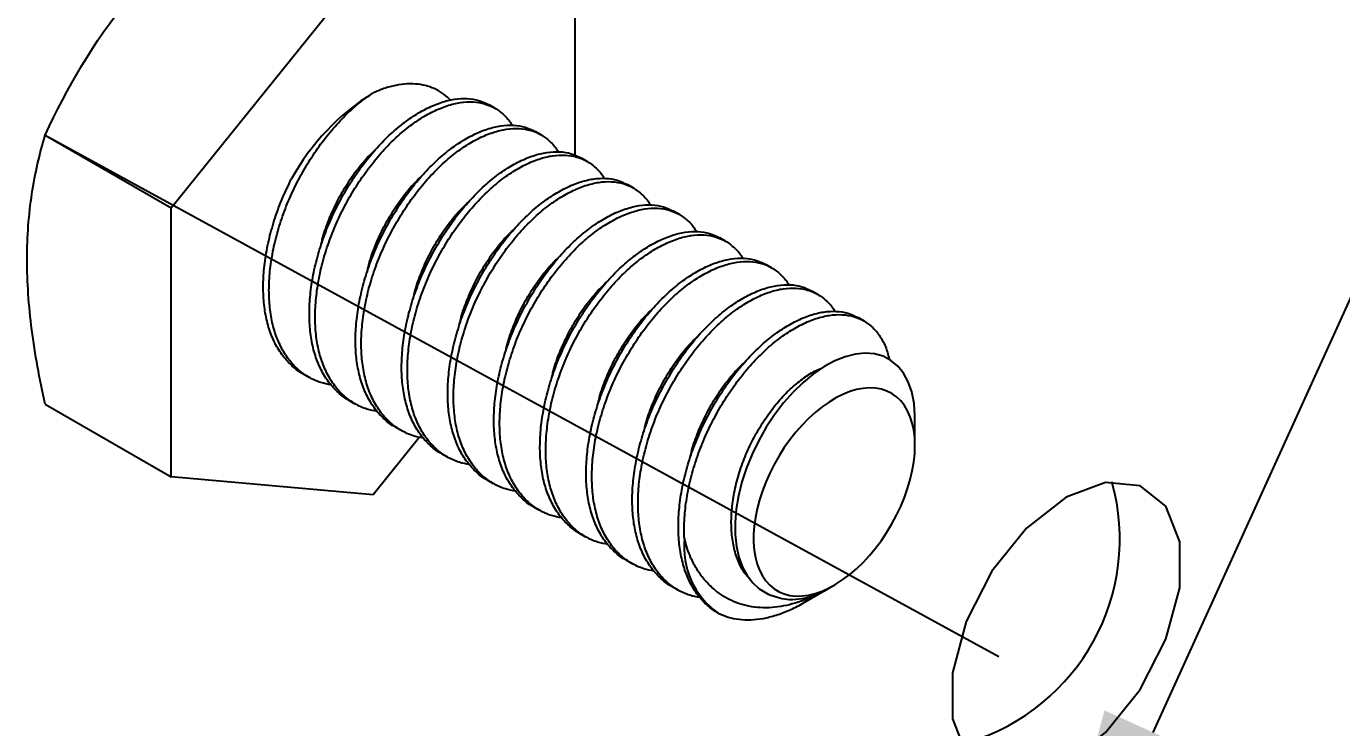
# Model space of a CAD drawing. Extents: x -1.3 to 15.9, y -12.4 to 0.
# Drawn here: x 4.136 to 4.892, y -2.678 to -2.275 of the extents above; entities that cross this region are included whole.
import ezdxf
from ezdxf import colors
from ezdxf.entities.mleader import LeaderData, LeaderLine
from ezdxf.math import Vec2, Vec3

# ---------------------------------------------------------------- set-up
doc = ezdxf.new("R2010")
doc.units = 0
doc.header["$LTSCALE"] = 0.5
doc.header["$MEASUREMENT"] = 0
doc.linetypes.add('CENTER', pattern=[2, 1.25, -0.25, 0.25, -0.25])
for name, color, linetype in [('Centerline', 210, 'CENTER'), ('FAB DWG', 221, 'CONTINUOUS'), ('Hardware', 242, 'CONTINUOUS'), ('Housing', 150, 'CONTINUOUS')]:
    doc.layers.add(name, color=color, linetype=linetype)
doc.styles.get("Standard").update_dxf_attribs({"font": 'arial.ttf'})

msp = doc.modelspace()

# ---------------------------------------------------------------- linework, layer by layer
at = {"layer": 'Centerline', "transparency": 16777216}
msp.add_line((4.1471, -2.33739), (6.00755, -3.35511), dxfattribs=at)
at = {"layer": 'Hardware', "linetype": 'Continuous', "lineweight": 25, "transparency": 16777216}
for p, q in [((4.21961, -2.37923), (4.33562, -2.23492)), ((4.45163, -2.24532), (4.45163, -2.34892)), ((4.40568, -2.32182), (4.40237, -2.31991)), ((4.4322, -2.33713), (4.42888, -2.33522)), ((4.1471, -2.33739), (4.21961, -2.37923)), ((4.45871, -2.35243), (4.4554, -2.35052)), ((4.48523, -2.36774), (4.48192, -2.36582)), ((4.21961, -2.53394), (4.21961, -2.37923)), ((4.51175, -2.38304), (4.50843, -2.38113)), ((4.53826, -2.39834), (4.53495, -2.39643)), ((4.56478, -2.41365), (4.56147, -2.41174)), ((4.5913, -2.42895), (4.58798, -2.42704)), ((4.61781, -2.44426), (4.6145, -2.44234)), ((4.29538, -2.47465), (4.2987, -2.47657)), ((4.1471, -2.49209), (4.21961, -2.53394)), ((4.3219, -2.48996), (4.32522, -2.49187)), ((4.64719, -2.51589), (4.64719, -2.50024)), ((4.34842, -2.50526), (4.35173, -2.50717)), ((4.36233, -2.5111), (4.33562, -2.54434)), ((4.37493, -2.52057), (4.37825, -2.52248)), ((4.33562, -2.54434), (4.21961, -2.53394)), ((4.40145, -2.53587), (4.40476, -2.53778)), ((4.42797, -2.55117), (4.43128, -2.55309)), ((4.45448, -2.56648), (4.4578, -2.56839)), ((4.481, -2.58178), (4.48431, -2.58369)), ((4.50752, -2.59709), (4.51083, -2.599)), ((4.58305, -2.60651), (4.59665, -2.59865)), ((4.59814, -2.59778), (4.60081, -2.59625))]:
    msp.add_line(p, q, dxfattribs=at)
at = {"layer": 'Hardware', "linetype": 'Continuous', "lineweight": 25, "transparency": 16777216, "flags": 128}
for points in [[(4.64713, -2.50024), (4.64717, -2.49893), (4.64665, -2.49172), (4.64534, -2.48512), (4.6433, -2.47924), (4.64062, -2.47433), (4.63728, -2.4702), (4.63336, -2.46693), (4.62887, -2.46457), (4.62388, -2.46316), (4.61849, -2.46274), (4.61291, -2.4633), (4.60706, -2.46481), (4.60104, -2.46723), (4.59498, -2.47051), (4.58887, -2.47465), (4.58287, -2.47958), (4.57712, -2.48517), (4.5716, -2.49144), (4.5664, -2.49827), (4.56167, -2.50542), (4.55736, -2.51298), (4.55354, -2.5208), (4.55031, -2.52877), (4.54768, -2.53686), (4.54571, -2.54491), (4.54445, -2.55257), (4.54383, -2.56005), (4.54387, -2.56719), (4.54458, -2.57394), (4.54599, -2.58021), (4.54807, -2.5859), (4.5507, -2.59074), (4.55392, -2.59494), (4.55765, -2.59839), (4.56313, -2.60168), (4.56931, -2.60363), (4.56931, -2.60363)], [(4.64719, -2.51589), (4.64701, -2.51138), (4.6465, -2.5071), (4.64565, -2.50309), (4.64446, -2.49937), (4.64295, -2.49597), (4.64113, -2.49292), (4.63901, -2.49023), (4.63661, -2.48794), (4.63395, -2.48604), (4.63103, -2.48457), (4.6279, -2.48353), (4.62456, -2.48292), (4.62104, -2.48276), (4.61738, -2.48304), (4.61359, -2.48377), (4.60971, -2.48492), (4.60576, -2.48651), (4.60178, -2.48851), (4.59779, -2.49092), (4.59382, -2.4937), (4.5899, -2.49685), (4.58606, -2.50034), (4.58233, -2.50414), (4.57874, -2.50823), (4.57531, -2.51257), (4.57207, -2.51713), (4.56904, -2.52189), (4.56625, -2.52679), (4.56371, -2.53182), (4.56145, -2.53692), (4.55948, -2.54207), (4.55781, -2.54722), (4.55647, -2.55234), (4.55545, -2.55739), (4.55476, -2.56233), (4.55442, -2.56712), (4.55442, -2.57173), (4.55476, -2.57613), (4.55545, -2.58028), (4.55647, -2.58415), (4.55781, -2.58771), (4.55948, -2.59094), (4.56145, -2.59381), (4.56371, -2.5963), (4.56625, -2.5984), (4.56904, -2.60008), (4.57207, -2.60134), (4.57531, -2.60217), (4.57874, -2.60255), (4.58233, -2.60249), (4.58606, -2.60199), (4.5899, -2.60105), (4.59382, -2.59967), (4.59779, -2.59788), (4.60178, -2.59567), (4.60576, -2.59308), (4.60971, -2.59011), (4.61359, -2.58678), (4.61738, -2.58314), (4.62104, -2.57919), (4.62456, -2.57497), (4.6279, -2.57051), (4.63103, -2.56585), (4.63395, -2.56101), (4.63661, -2.55604), (4.63901, -2.55097), (4.64113, -2.54584), (4.64295, -2.54069), (4.64446, -2.53555), (4.64565, -2.53046), (4.6465, -2.52546), (4.64701, -2.52059), (4.64719, -2.51589)]]:
    msp.add_lwpolyline(points, dxfattribs=at)
at = {"layer": 'Hardware', "linetype": 'Continuous', "lineweight": 25, "transparency": 16777216}
for centre, radius, start, end in [((4.40702, -2.42766), 0.13502, 121.92762, 151.16691), ((4.56169, -2.57401), 0.0473, 174.46691, 234.2052)]:
    msp.add_arc(centre, radius, start, end, dxfattribs=at)
msp.add_open_spline([(4.1471, -2.33739), (4.15976, -2.31013), (4.17498, -2.28384), (4.19475, -2.25925)], degree=3, dxfattribs=at)
for points, knots in [([(4.3116, -2.48101), (4.30958, -2.48064), (4.30497, -2.47977), (4.29857, -2.47676), (4.29233, -2.47229), (4.28694, -2.46642), (4.28248, -2.45925), (4.27909, -2.45095), (4.27685, -2.44174), (4.27577, -2.43182), (4.2758, -2.42126), (4.27692, -2.41012), (4.27916, -2.39857), (4.28248, -2.38691), (4.28676, -2.37545), (4.29193, -2.36439), (4.29787, -2.35377), (4.30454, -2.34369), (4.31183, -2.33433), (4.31957, -2.32597), (4.32754, -2.31871), (4.33294, -2.31494), (4.33562, -2.31307)], [0, 0, 0, 0, 0.038936, 0.088825, 0.138715, 0.189477, 0.240688, 0.291898, 0.342661, 0.39255, 0.44244, 0.493202, 0.544413, 0.595623, 0.646386, 0.696275, 0.746165, 0.796927, 0.848138, 0.899348, 0.950111, 1, 1, 1, 1]), ([(4.38023, -2.31725), (4.37902, -2.31609), (4.37651, -2.31367), (4.37203, -2.31102), (4.36703, -2.30905), (4.36146, -2.30793), (4.35534, -2.30775), (4.34873, -2.30859), (4.34213, -2.31032), (4.3377, -2.31219), (4.33562, -2.31307)], [0, 0, 0, 0, 0.113454, 0.236046, 0.358969, 0.48156, 0.614651, 0.748166, 0.881259, 1, 1, 1, 1]), ([(4.3219, -2.48996), (4.3219, -2.48995), (4.31958, -2.48891), (4.3156, -2.48557), (4.31012, -2.47984), (4.30568, -2.47263), (4.30229, -2.46434), (4.30006, -2.45513), (4.29897, -2.44521), (4.299, -2.43465), (4.30012, -2.42351), (4.30237, -2.41196), (4.30568, -2.4003), (4.30996, -2.38884), (4.31513, -2.37778), (4.32108, -2.36716), (4.32774, -2.35708), (4.33503, -2.34772), (4.34277, -2.33935), (4.35074, -2.33216), (4.35882, -2.32625), (4.36689, -2.32162), (4.37487, -2.31832), (4.38261, -2.31644), (4.38989, -2.31608), (4.39659, -2.3171), (4.40045, -2.31898), (4.40237, -2.31991)], [0, 0, 0, 0, 0.000085, 0.041149, 0.082933, 0.125085, 0.167237, 0.20902, 0.250085, 0.291149, 0.332933, 0.375085, 0.417237, 0.45902, 0.500085, 0.541149, 0.582933, 0.625085, 0.667237, 0.70902, 0.750085, 0.791149, 0.832933, 0.875085, 0.917237, 0.95902, 1, 1, 1, 1]), ([(4.33812, -2.49632), (4.3361, -2.49594), (4.33148, -2.49508), (4.32508, -2.49206), (4.31885, -2.4876), (4.31345, -2.48172), (4.30899, -2.47455), (4.30561, -2.46625), (4.30337, -2.45705), (4.30229, -2.44713), (4.30232, -2.43657), (4.30344, -2.42542), (4.30568, -2.41387), (4.30899, -2.40222), (4.31328, -2.39076), (4.31844, -2.37969), (4.32439, -2.36908), (4.33105, -2.35899), (4.33835, -2.34964), (4.34608, -2.34126), (4.35406, -2.33407), (4.36213, -2.32816), (4.37021, -2.32353), (4.37818, -2.32023), (4.38592, -2.31835), (4.39321, -2.31797), (4.39987, -2.31908), (4.40584, -2.32159), (4.41092, -2.32557), (4.41414, -2.32899), (4.41535, -2.33141), (4.41547, -2.33166)], [0, 0, 0, 0, 0.027609, 0.062984, 0.09836, 0.134355, 0.170668, 0.20698, 0.242975, 0.278351, 0.313726, 0.349721, 0.386034, 0.422346, 0.458341, 0.493717, 0.529093, 0.565087, 0.6014, 0.637712, 0.673707, 0.709083, 0.744459, 0.780453, 0.816766, 0.853079, 0.889073, 0.924449, 0.959825, 0.99582, 1, 1, 1, 1]), ([(4.34842, -2.50526), (4.34841, -2.50526), (4.34609, -2.50422), (4.34211, -2.50087), (4.33664, -2.49514), (4.3322, -2.48793), (4.32881, -2.47964), (4.32657, -2.47044), (4.32549, -2.46052), (4.32552, -2.44996), (4.32664, -2.43881), (4.32888, -2.42726), (4.3322, -2.41561), (4.33648, -2.40415), (4.34164, -2.39308), (4.34759, -2.38247), (4.35426, -2.37238), (4.36155, -2.36303), (4.36929, -2.35465), (4.37726, -2.34746), (4.38533, -2.34155), (4.39341, -2.33692), (4.40138, -2.33362), (4.40912, -2.33174), (4.4164, -2.33138), (4.42311, -2.3324), (4.42697, -2.33429), (4.42888, -2.33522)], [0, 0, 0, 0, 0.000085, 0.041149, 0.082933, 0.125085, 0.167237, 0.20902, 0.250085, 0.291149, 0.332933, 0.375085, 0.417237, 0.45902, 0.500085, 0.541149, 0.582933, 0.625085, 0.667237, 0.70902, 0.750085, 0.791149, 0.832933, 0.875085, 0.917237, 0.95902, 1, 1, 1, 1]), ([(4.36463, -2.51162), (4.36261, -2.51124), (4.358, -2.51038), (4.3516, -2.50736), (4.34537, -2.5029), (4.33997, -2.49702), (4.33551, -2.48986), (4.33213, -2.48155), (4.32989, -2.47235), (4.3288, -2.46243), (4.32883, -2.45187), (4.32996, -2.44072), (4.3322, -2.42917), (4.33551, -2.41752), (4.3398, -2.40606), (4.34496, -2.39499), (4.35091, -2.38438), (4.35757, -2.3743), (4.36486, -2.36494), (4.3726, -2.35657), (4.38057, -2.34938), (4.38865, -2.34347), (4.39673, -2.33884), (4.4047, -2.33553), (4.41243, -2.33366), (4.41973, -2.33328), (4.42639, -2.33439), (4.43236, -2.33689), (4.43744, -2.34087), (4.44066, -2.34429), (4.44187, -2.34671), (4.44199, -2.34696)], [0, 0, 0, 0, 0.027609, 0.062984, 0.09836, 0.134355, 0.170668, 0.20698, 0.242975, 0.278351, 0.313726, 0.349721, 0.386034, 0.422346, 0.458341, 0.493717, 0.529093, 0.565087, 0.6014, 0.637712, 0.673707, 0.709083, 0.744459, 0.780453, 0.816766, 0.853079, 0.889073, 0.924449, 0.959825, 0.99582, 1, 1, 1, 1]), ([(4.13674, -2.40876), (4.13674, -2.39566), (4.13775, -2.38298), (4.14137, -2.35926), (4.14398, -2.34809), (4.1471, -2.33739)], [0, 0, 0, 0, 0.5, 0.5, 1, 1, 1, 1]), ([(4.30589, -2.40019), (4.30608, -2.39929), (4.307, -2.39493), (4.30973, -2.38714), (4.31402, -2.37716), (4.31924, -2.36764), (4.32516, -2.35878), (4.33154, -2.35086), (4.33603, -2.34659), (4.33821, -2.34453)], [0, 0, 0, 0, 0.042286, 0.2043641, 0.3634099, 0.5224557, 0.6845338, 0.8476488, 1, 1, 1, 1]), ([(4.37493, -2.52056), (4.37493, -2.52056), (4.37261, -2.51952), (4.36863, -2.51618), (4.36315, -2.51045), (4.35872, -2.50324), (4.35533, -2.49495), (4.35309, -2.48574), (4.352, -2.47582), (4.35203, -2.46526), (4.35316, -2.45411), (4.3554, -2.44257), (4.35871, -2.43091), (4.363, -2.41945), (4.36816, -2.40838), (4.37411, -2.39777), (4.38077, -2.38769), (4.38807, -2.37833), (4.3958, -2.36996), (4.40378, -2.36277), (4.41185, -2.35686), (4.41993, -2.35223), (4.4279, -2.34893), (4.43564, -2.34704), (4.44292, -2.34668), (4.44962, -2.34771), (4.45349, -2.34959), (4.4554, -2.35052)], [0, 0, 0, 0, 0.000085, 0.041149, 0.082933, 0.125085, 0.167237, 0.20902, 0.250085, 0.291149, 0.332933, 0.375085, 0.417237, 0.45902, 0.500085, 0.541149, 0.582933, 0.625085, 0.667237, 0.70902, 0.750085, 0.791149, 0.832933, 0.875085, 0.917237, 0.95902, 1, 1, 1, 1]), ([(4.39115, -2.52693), (4.38913, -2.52655), (4.38452, -2.52568), (4.37812, -2.52267), (4.37188, -2.5182), (4.36649, -2.51233), (4.36203, -2.50516), (4.35864, -2.49686), (4.3564, -2.48765), (4.35532, -2.47773), (4.35535, -2.46717), (4.35647, -2.45603), (4.35871, -2.44448), (4.36203, -2.43282), (4.36631, -2.42137), (4.37148, -2.4103), (4.37742, -2.39968), (4.38409, -2.3896), (4.39138, -2.38024), (4.39912, -2.37187), (4.40709, -2.36468), (4.41517, -2.35877), (4.42324, -2.35414), (4.43121, -2.35084), (4.43895, -2.34896), (4.44625, -2.34858), (4.4529, -2.34969), (4.45887, -2.35219), (4.46396, -2.35618), (4.46718, -2.35959), (4.46838, -2.36201), (4.46851, -2.36227)], [0, 0, 0, 0, 0.027609, 0.062984, 0.09836, 0.134355, 0.170668, 0.20698, 0.242975, 0.278351, 0.313726, 0.349721, 0.386034, 0.422346, 0.458341, 0.493717, 0.529093, 0.565087, 0.6014, 0.637712, 0.673707, 0.709083, 0.744459, 0.780453, 0.816766, 0.853079, 0.889073, 0.924449, 0.959825, 0.99582, 1, 1, 1, 1]), ([(4.29538, -2.47465), (4.29538, -2.47465), (4.29306, -2.47361), (4.28908, -2.47027), (4.2836, -2.46453), (4.27917, -2.45733), (4.27578, -2.44904), (4.27354, -2.43983), (4.27246, -2.42991), (4.27248, -2.41935), (4.27361, -2.4082), (4.27585, -2.39665), (4.27917, -2.385), (4.28341, -2.37352), (4.28698, -2.36618), (4.28874, -2.36255)], [0, 0, 0, 0, 0.000169, 0.082285, 0.165837, 0.250127, 0.334417, 0.417969, 0.500085, 0.5822, 0.665752, 0.750042, 0.834332, 0.917885, 1, 1, 1, 1]), ([(4.33241, -2.41549), (4.3326, -2.41459), (4.33352, -2.41023), (4.33625, -2.40245), (4.34054, -2.39246), (4.34576, -2.38295), (4.35168, -2.37409), (4.35805, -2.36616), (4.36255, -2.3619), (4.36472, -2.35984)], [0, 0, 0, 0, 0.042286, 0.204364, 0.36341, 0.522456, 0.684534, 0.847649, 1, 1, 1, 1]), ([(4.40145, -2.53587), (4.40145, -2.53587), (4.39912, -2.53483), (4.39515, -2.53148), (4.38967, -2.52575), (4.38523, -2.51854), (4.38184, -2.51025), (4.3796, -2.50104), (4.37852, -2.49113), (4.37855, -2.48056), (4.37967, -2.46942), (4.38192, -2.45787), (4.38523, -2.44621), (4.38951, -2.43476), (4.39468, -2.42369), (4.40063, -2.41307), (4.40729, -2.40299), (4.41458, -2.39363), (4.42232, -2.38526), (4.43029, -2.37807), (4.43837, -2.37216), (4.44644, -2.36753), (4.45442, -2.36423), (4.46216, -2.36235), (4.46944, -2.36199), (4.47614, -2.36301), (4.48, -2.36489), (4.48192, -2.36582)], [0, 0, 0, 0, 0.000085, 0.041149, 0.082933, 0.125085, 0.167237, 0.20902, 0.250085, 0.291149, 0.332933, 0.375085, 0.417237, 0.45902, 0.500085, 0.541149, 0.582933, 0.625085, 0.667237, 0.70902, 0.750085, 0.791149, 0.832933, 0.875085, 0.917237, 0.95902, 1, 1, 1, 1]), ([(4.41767, -2.54223), (4.41564, -2.54185), (4.41103, -2.54099), (4.40463, -2.53797), (4.3984, -2.53351), (4.393, -2.52763), (4.38854, -2.52046), (4.38516, -2.51216), (4.38292, -2.50296), (4.38184, -2.49304), (4.38186, -2.48248), (4.38299, -2.47133), (4.38523, -2.45978), (4.38854, -2.44813), (4.39283, -2.43667), (4.39799, -2.4256), (4.40394, -2.41499), (4.4106, -2.4049), (4.4179, -2.39555), (4.42563, -2.38717), (4.43361, -2.37998), (4.44168, -2.37407), (4.44976, -2.36945), (4.45773, -2.36614), (4.46547, -2.36427), (4.47276, -2.36388), (4.47942, -2.36499), (4.48539, -2.3675), (4.49047, -2.37148), (4.49369, -2.3749), (4.4949, -2.37732), (4.49502, -2.37757)], [0, 0, 0, 0, 0.027609, 0.062984, 0.09836, 0.134355, 0.170668, 0.20698, 0.242975, 0.278351, 0.313726, 0.349721, 0.386034, 0.422346, 0.458341, 0.493717, 0.529093, 0.565087, 0.6014, 0.637712, 0.673707, 0.709083, 0.744459, 0.780453, 0.816766, 0.853079, 0.889073, 0.924449, 0.959825, 0.99582, 1, 1, 1, 1]), ([(4.35893, -2.4308), (4.35912, -2.4299), (4.36003, -2.42554), (4.36277, -2.41775), (4.36706, -2.40777), (4.37228, -2.39825), (4.3782, -2.38939), (4.38457, -2.38147), (4.38907, -2.3772), (4.39124, -2.37514)], [0, 0, 0, 0, 0.042286, 0.2043641, 0.3634099, 0.5224557, 0.6845338, 0.8476488, 1, 1, 1, 1]), ([(4.42797, -2.55117), (4.42796, -2.55117), (4.42564, -2.55013), (4.42166, -2.54678), (4.41619, -2.54105), (4.41175, -2.53385), (4.40836, -2.52556), (4.40612, -2.51635), (4.40504, -2.50643), (4.40507, -2.49587), (4.40619, -2.48472), (4.40843, -2.47317), (4.41175, -2.46152), (4.41603, -2.45006), (4.42119, -2.43899), (4.42714, -2.42838), (4.43381, -2.41829), (4.4411, -2.40894), (4.44884, -2.40056), (4.45681, -2.39338), (4.46488, -2.38746), (4.47296, -2.38284), (4.48093, -2.37953), (4.48867, -2.37765), (4.49595, -2.37729), (4.50266, -2.37832), (4.50652, -2.3802), (4.50843, -2.38113)], [0, 0, 0, 0, 0.000085, 0.041149, 0.082933, 0.125085, 0.167237, 0.20902, 0.250085, 0.291149, 0.332933, 0.375085, 0.417237, 0.45902, 0.500085, 0.541149, 0.582933, 0.625085, 0.667237, 0.70902, 0.750085, 0.791149, 0.832933, 0.875085, 0.917237, 0.95902, 1, 1, 1, 1]), ([(4.44418, -2.55753), (4.44216, -2.55716), (4.43755, -2.55629), (4.43115, -2.55328), (4.42492, -2.54881), (4.41952, -2.54293), (4.41506, -2.53577), (4.41168, -2.52747), (4.40944, -2.51826), (4.40835, -2.50834), (4.40838, -2.49778), (4.4095, -2.48663), (4.41175, -2.47509), (4.41506, -2.46343), (4.41935, -2.45197), (4.42451, -2.44091), (4.43046, -2.43029), (4.43712, -2.42021), (4.44441, -2.41085), (4.45215, -2.40248), (4.46012, -2.39529), (4.4682, -2.38938), (4.47627, -2.38475), (4.48425, -2.38145), (4.49198, -2.37957), (4.49928, -2.37919), (4.50594, -2.3803), (4.51191, -2.3828), (4.51699, -2.38679), (4.52021, -2.3902), (4.52141, -2.39262), (4.52154, -2.39287)], [0, 0, 0, 0, 0.027609, 0.062984, 0.09836, 0.134355, 0.170668, 0.20698, 0.242975, 0.278351, 0.313726, 0.349721, 0.386034, 0.422346, 0.458341, 0.493717, 0.529093, 0.565087, 0.6014, 0.637712, 0.673707, 0.709083, 0.744459, 0.780453, 0.816766, 0.853079, 0.889073, 0.924449, 0.959825, 0.99582, 1, 1, 1, 1]), ([(4.38544, -2.4461), (4.38563, -2.4452), (4.38655, -2.44084), (4.38928, -2.43306), (4.39357, -2.42307), (4.39879, -2.41356), (4.40471, -2.40469), (4.41108, -2.39677), (4.41558, -2.39251), (4.41775, -2.39045)], [0, 0, 0, 0, 0.042286, 0.2043641, 0.3634099, 0.5224557, 0.6845338, 0.8476488, 1, 1, 1, 1]), ([(4.45448, -2.56648), (4.45448, -2.56647), (4.45216, -2.56543), (4.44818, -2.56209), (4.4427, -2.55636), (4.43827, -2.54915), (4.43488, -2.54086), (4.43264, -2.53165), (4.43155, -2.52173), (4.43158, -2.51117), (4.43271, -2.50003), (4.43495, -2.48848), (4.43826, -2.47682), (4.44255, -2.46536), (4.44771, -2.4543), (4.45366, -2.44368), (4.46032, -2.4336), (4.46762, -2.42424), (4.47535, -2.41587), (4.48333, -2.40868), (4.4914, -2.40277), (4.49948, -2.39814), (4.50745, -2.39484), (4.51519, -2.39296), (4.52247, -2.3926), (4.52917, -2.39362), (4.53304, -2.3955), (4.53495, -2.39643)], [0, 0, 0, 0, 0.000085, 0.041149, 0.082933, 0.125085, 0.167237, 0.20902, 0.250085, 0.291149, 0.332933, 0.375085, 0.417237, 0.45902, 0.500085, 0.541149, 0.582933, 0.625085, 0.667237, 0.70902, 0.750085, 0.791149, 0.832933, 0.875085, 0.917237, 0.95902, 1, 1, 1, 1]), ([(4.4707, -2.57284), (4.46868, -2.57246), (4.46407, -2.5716), (4.45767, -2.56858), (4.45143, -2.56412), (4.44604, -2.55824), (4.44158, -2.55107), (4.43819, -2.54277), (4.43595, -2.53356), (4.43487, -2.52365), (4.4349, -2.51308), (4.43602, -2.50194), (4.43826, -2.49039), (4.44158, -2.47874), (4.44586, -2.46728), (4.45102, -2.45621), (4.45697, -2.4456), (4.46364, -2.43551), (4.47093, -2.42616), (4.47867, -2.41778), (4.48664, -2.41059), (4.49472, -2.40468), (4.50279, -2.40005), (4.51076, -2.39675), (4.5185, -2.39487), (4.52579, -2.39449), (4.53245, -2.3956), (4.53842, -2.39811), (4.54351, -2.40209), (4.54673, -2.4055), (4.54793, -2.40793), (4.54806, -2.40818)], [0, 0, 0, 0, 0.0276087, 0.0629844, 0.0983602, 0.134355, 0.1706675, 0.20698, 0.2429748, 0.2783506, 0.3137264, 0.3497211, 0.3860337, 0.4223462, 0.458341, 0.4937168, 0.5290925, 0.5650873, 0.6013998, 0.6377124, 0.6737072, 0.7090829, 0.7444587, 0.7804535, 0.816766, 0.8530786, 0.8890733, 0.9244491, 0.9598249, 0.9958197, 1, 1, 1, 1]), ([(4.1471, -2.49209), (4.14396, -2.47768), (4.14132, -2.46328), (4.13772, -2.4354), (4.13674, -2.42185), (4.13674, -2.40876)], [0, 0, 0, 0, 0.5, 0.5, 1, 1, 1, 1]), ([(4.41196, -2.4614), (4.41215, -2.4605), (4.41307, -2.45615), (4.4158, -2.44836), (4.42009, -2.43837), (4.42531, -2.42886), (4.43123, -2.42), (4.4376, -2.41207), (4.4421, -2.40781), (4.44427, -2.40575)], [0, 0, 0, 0, 0.042286, 0.204364, 0.36341, 0.522456, 0.684534, 0.847649, 1, 1, 1, 1]), ([(4.481, -2.58178), (4.481, -2.58178), (4.47867, -2.58074), (4.4747, -2.57739), (4.46922, -2.57166), (4.46478, -2.56445), (4.46139, -2.55616), (4.45915, -2.54696), (4.45807, -2.53704), (4.4581, -2.52648), (4.45922, -2.51533), (4.46146, -2.50378), (4.46478, -2.49213), (4.46906, -2.48067), (4.47423, -2.4696), (4.48018, -2.45899), (4.48684, -2.4489), (4.49413, -2.43955), (4.50187, -2.43117), (4.50984, -2.42398), (4.51792, -2.41807), (4.52599, -2.41344), (4.53397, -2.41014), (4.54171, -2.40826), (4.54899, -2.4079), (4.55569, -2.40892), (4.55955, -2.41081), (4.56147, -2.41174)], [0, 0, 0, 0, 0.000085, 0.041149, 0.082933, 0.125085, 0.167237, 0.20902, 0.250085, 0.291149, 0.332933, 0.375085, 0.417237, 0.45902, 0.500085, 0.541149, 0.582933, 0.625085, 0.667237, 0.70902, 0.750085, 0.791149, 0.832933, 0.875085, 0.917237, 0.95902, 1, 1, 1, 1]), ([(4.49722, -2.58814), (4.49519, -2.58776), (4.49058, -2.5869), (4.48418, -2.58388), (4.47795, -2.57942), (4.47255, -2.57354), (4.46809, -2.56638), (4.46471, -2.55807), (4.46247, -2.54887), (4.46139, -2.53895), (4.46141, -2.52839), (4.46254, -2.51724), (4.46478, -2.50569), (4.46809, -2.49404), (4.47238, -2.48258), (4.47754, -2.47151), (4.48349, -2.4609), (4.49015, -2.45081), (4.49745, -2.44146), (4.50518, -2.43309), (4.51316, -2.4259), (4.52123, -2.41998), (4.52931, -2.41536), (4.53728, -2.41205), (4.54502, -2.41018), (4.55231, -2.4098), (4.55897, -2.4109), (4.56494, -2.41341), (4.57002, -2.41739), (4.57324, -2.42081), (4.57445, -2.42323), (4.57457, -2.42348)], [0, 0, 0, 0, 0.027609, 0.062984, 0.09836, 0.134355, 0.170668, 0.20698, 0.242975, 0.278351, 0.313726, 0.349721, 0.386034, 0.422346, 0.458341, 0.493717, 0.529093, 0.565087, 0.6014, 0.637712, 0.673707, 0.709083, 0.744459, 0.780453, 0.816766, 0.853079, 0.889073, 0.924449, 0.959825, 0.99582, 1, 1, 1, 1]), ([(4.43848, -2.47671), (4.43867, -2.47581), (4.43958, -2.47145), (4.44232, -2.46366), (4.44661, -2.45368), (4.45183, -2.44416), (4.45775, -2.4353), (4.46412, -2.42738), (4.46862, -2.42311), (4.47079, -2.42105)], [0, 0, 0, 0, 0.042286, 0.204364, 0.36341, 0.522456, 0.684534, 0.847649, 1, 1, 1, 1]), ([(4.50752, -2.59708), (4.50751, -2.59708), (4.50519, -2.59604), (4.50121, -2.5927), (4.49574, -2.58696), (4.4913, -2.57976), (4.48791, -2.57147), (4.48567, -2.56226), (4.48459, -2.55234), (4.48462, -2.54178), (4.48574, -2.53063), (4.48798, -2.51908), (4.4913, -2.50743), (4.49558, -2.49597), (4.50074, -2.4849), (4.50669, -2.47429), (4.51336, -2.46421), (4.52065, -2.45485), (4.52838, -2.44648), (4.53636, -2.43929), (4.54443, -2.43338), (4.55251, -2.42875), (4.56048, -2.42545), (4.56822, -2.42356), (4.5755, -2.4232), (4.58221, -2.42423), (4.58607, -2.42611), (4.58798, -2.42704)], [0, 0, 0, 0, 0.000085, 0.041149, 0.082933, 0.125085, 0.167237, 0.20902, 0.250085, 0.291149, 0.332933, 0.375085, 0.417237, 0.45902, 0.500085, 0.541149, 0.582933, 0.625085, 0.667237, 0.70902, 0.750085, 0.791149, 0.832933, 0.875085, 0.917237, 0.95902, 1, 1, 1, 1]), ([(4.52373, -2.60344), (4.52171, -2.60307), (4.5171, -2.6022), (4.5107, -2.59919), (4.50447, -2.59472), (4.49907, -2.58885), (4.49461, -2.58168), (4.49123, -2.57338), (4.48899, -2.56417), (4.4879, -2.55425), (4.48793, -2.54369), (4.48905, -2.53255), (4.4913, -2.521), (4.49461, -2.50934), (4.49889, -2.49788), (4.50406, -2.48682), (4.51001, -2.4762), (4.51667, -2.46612), (4.52396, -2.45676), (4.5317, -2.44839), (4.53967, -2.4412), (4.54775, -2.43529), (4.55582, -2.43066), (4.5638, -2.42736), (4.57153, -2.42548), (4.57883, -2.4251), (4.58549, -2.42621), (4.59146, -2.42871), (4.59654, -2.4327), (4.59976, -2.43611), (4.60096, -2.43853), (4.60109, -2.43879)], [0, 0, 0, 0, 0.027609, 0.062984, 0.09836, 0.134355, 0.170668, 0.20698, 0.242975, 0.278351, 0.313726, 0.349721, 0.386034, 0.422346, 0.458341, 0.493717, 0.529093, 0.565087, 0.6014, 0.637712, 0.673707, 0.709083, 0.744459, 0.780453, 0.816766, 0.853079, 0.889073, 0.924449, 0.959825, 0.99582, 1, 1, 1, 1]), ([(4.46499, -2.49201), (4.46518, -2.49111), (4.4661, -2.48675), (4.46883, -2.47897), (4.47312, -2.46898), (4.47834, -2.45947), (4.48426, -2.4506), (4.49063, -2.44268), (4.49513, -2.43842), (4.4973, -2.43636)], [0, 0, 0, 0, 0.042286, 0.204364, 0.36341, 0.522456, 0.684534, 0.847649, 1, 1, 1, 1]), ([(4.53402, -2.61238), (4.5319, -2.61099), (4.52764, -2.60817), (4.52228, -2.60222), (4.51781, -2.59507), (4.51443, -2.58677), (4.51219, -2.57756), (4.5111, -2.56764), (4.51113, -2.55708), (4.51226, -2.54594), (4.5145, -2.53439), (4.51781, -2.52273), (4.5221, -2.51128), (4.52726, -2.50021), (4.53321, -2.48959), (4.53987, -2.47951), (4.54716, -2.47015), (4.5549, -2.46178), (4.56287, -2.45459), (4.57095, -2.44868), (4.57903, -2.44405), (4.587, -2.44075), (4.59474, -2.43887), (4.60202, -2.43851), (4.60872, -2.43953), (4.61259, -2.44141), (4.6145, -2.44234)], [0, 0, 0, 0, 0.0410682, 0.0828549, 0.1250106, 0.1671662, 0.208953, 0.2500212, 0.2910893, 0.3328761, 0.3750318, 0.4171874, 0.4589742, 0.5000423, 0.5411105, 0.5828973, 0.6250529, 0.6672086, 0.7089954, 0.7500635, 0.7911317, 0.8329184, 0.8750741, 0.9172298, 0.9590165, 1, 1, 1, 1]), ([(4.5146, -2.56945), (4.51453, -2.566), (4.5144, -2.55903), (4.51558, -2.54784), (4.51781, -2.5363), (4.52113, -2.52465), (4.52541, -2.51319), (4.53057, -2.50212), (4.53652, -2.49151), (4.54319, -2.48142), (4.55048, -2.47207), (4.55822, -2.46369), (4.56619, -2.4565), (4.57426, -2.45059), (4.58234, -2.44596), (4.59031, -2.44266), (4.59805, -2.44079), (4.60534, -2.4404), (4.61201, -2.44151), (4.61795, -2.44404), (4.62312, -2.44792), (4.62739, -2.45317), (4.63063, -2.45931), (4.63189, -2.46419), (4.63248, -2.46646)], [0, 0, 0, 0, 0.045053, 0.090895, 0.137141, 0.183387, 0.229229, 0.274282, 0.319335, 0.365177, 0.411423, 0.45767, 0.503511, 0.548564, 0.593618, 0.639459, 0.685706, 0.731952, 0.777793, 0.822847, 0.8679, 0.913742, 0.959988, 1, 1, 1, 1]), ([(4.49151, -2.50732), (4.4917, -2.50641), (4.49262, -2.50206), (4.49535, -2.49427), (4.49964, -2.48429), (4.50486, -2.47477), (4.51078, -2.46591), (4.51715, -2.45799), (4.52165, -2.45372), (4.52382, -2.45166)], [0, 0, 0, 0, 0.042286, 0.204364, 0.36341, 0.522456, 0.684534, 0.847649, 1, 1, 1, 1]), ([(4.51803, -2.52262), (4.51822, -2.52172), (4.51913, -2.51736), (4.52187, -2.50957), (4.52616, -2.49959), (4.53138, -2.49008), (4.5373, -2.48121), (4.54367, -2.47329), (4.54816, -2.46902), (4.55034, -2.46696)], [0, 0, 0, 0, 0.042286, 0.204364, 0.36341, 0.522456, 0.684534, 0.847649, 1, 1, 1, 1]), ([(4.55271, -2.59336), (4.55147, -2.59199), (4.54858, -2.58881), (4.5453, -2.58226), (4.5428, -2.57424), (4.54157, -2.56536), (4.54153, -2.55581), (4.54265, -2.54567), (4.54495, -2.53524), (4.54833, -2.52488), (4.55269, -2.51489), (4.55789, -2.50538), (4.56381, -2.4965), (4.57033, -2.4885), (4.57719, -2.48167), (4.5842, -2.47627), (4.58977, -2.47281), (4.59285, -2.47169), (4.59369, -2.47139)], [0, 0, 0, 0, 0.050139, 0.117096, 0.183628, 0.248914, 0.314201, 0.380732, 0.447689, 0.51422, 0.579507, 0.644793, 0.711324, 0.778281, 0.844813, 0.910099, 0.975386, 1, 1, 1, 1]), ([(4.59717, -2.59827), (4.59584, -2.59905), (4.59239, -2.60109), (4.58665, -2.60374), (4.57999, -2.60623), (4.57329, -2.60801), (4.56655, -2.60911), (4.55984, -2.60939), (4.55326, -2.60881), (4.54708, -2.60736), (4.54131, -2.60507), (4.53593, -2.60203), (4.53076, -2.59808), (4.52595, -2.5931), (4.52163, -2.58707), (4.51844, -2.58093), (4.51612, -2.57502), (4.51511, -2.57131), (4.5146, -2.56945)], [0, 0, 0, 0, 0.036496, 0.094948, 0.155639, 0.216495, 0.277186, 0.342753, 0.40853, 0.474101, 0.539548, 0.605154, 0.670601, 0.745316, 0.82027, 0.894985, 0.947493, 1, 1, 1, 1]), ([(4.56931, -2.60363), (4.57116, -2.60399), (4.57527, -2.60478), (4.58114, -2.60425), (4.58644, -2.603), (4.59166, -2.60112), (4.59561, -2.59948), (4.59813, -2.59779), (4.59814, -2.59778)], [0, 0, 0, 0, 0.215816, 0.480508, 0.616815, 0.753123, 0.998862, 1, 1, 1, 1]), ([(4.53402, -2.61238), (4.53591, -2.6132), (4.53971, -2.61484), (4.54603, -2.61605), (4.55276, -2.61634), (4.55989, -2.61553), (4.56732, -2.61371), (4.5749, -2.61077), (4.58017, -2.6083), (4.58287, -2.60658), (4.58303, -2.60648)], [0, 0, 0, 0, 0.139494, 0.279413, 0.418907, 0.561724, 0.704997, 0.847813, 0.990726, 1, 1, 1, 1])]:
    msp.add_open_spline(points, degree=3, knots=knots, dxfattribs=at)
at = {"layer": 'Housing', "linetype": 'Continuous', "lineweight": 25, "transparency": 16777216, "flags": 128}
msp.add_lwpolyline([(4.73407, -2.69881), (4.75674, -2.6811), (4.77668, -2.6563), (4.79148, -2.62739), (4.79935, -2.59786), (4.79935, -2.57128), (4.79148, -2.55084), (4.77668, -2.53902), (4.75674, -2.53724), (4.73407, -2.54571), (4.71139, -2.56341), (4.69146, -2.58822), (4.67666, -2.61713), (4.66878, -2.64665), (4.66878, -2.67324), (4.67387, -2.68645)], dxfattribs=at)
at = {"layer": 'Housing', "linetype": 'Continuous', "lineweight": 25, "transparency": 16777216}
msp.add_arc((4.64295, -2.56966), 0.12198, 286.77164, 15.62659, dxfattribs=at)

# ---------------------------------------------------------------- leaders
at = {"layer": 'FAB DWG', "transparency": 16777216}
ml = msp.add_multileader_mtext('Standard', dxfattribs=at)
ml.set_content('\\A1;#8-32 x 3/8" TYPE F SCREW^J(HW83238) (1 PCS PER BRACKET)', color=256)
ml.set_leader_properties()
ml.build(insert=Vec2(0, 0))
ml.multileader.update_dxf_attribs({"text_right_attachment_type": 2, "dogleg_length": 0.36, "arrow_head_size": 0.1875})
ctx = ml.context
ctx.base_point, ctx.char_height, ctx.arrow_head_size, ctx.landing_gap_size, ctx.plane_origin = Vec3(6.13687, -0.29501), 0.1875, 0.1875, 0.0675, Vec3(1.63976, -4.72223)
ctx.right_attachment = 2
notes = []
notes.append((ctx, [(0, (1, 1, 0), (5.86687, -0.29501), (1, 0), 0.27, [(0, [(4.70673, -2.85179)], 0, [])])]))
ctx.mtext.insert, ctx.mtext.width, ctx.mtext.flow_direction = Vec3(6.20437, -0.1737), 4.2159133, 5
ml = msp.add_multileader_mtext('Standard', dxfattribs=at)
ml.set_content('BK01564', color=256)
ml.set_leader_properties()
ml.build(insert=Vec2(0, 0))
ml.multileader.update_dxf_attribs({"text_right_attachment_type": 2, "dogleg_length": 0.36, "arrow_head_size": 0.1875})
ctx = ml.context
ctx.base_point, ctx.char_height, ctx.arrow_head_size, ctx.landing_gap_size, ctx.plane_origin = Vec3(6.89467, -1.6483), 0.1875, 0.1875, 0.0675, Vec3(-0.16017, -6.33078)
ctx.right_attachment, ctx.text_align_type = 2, 2
notes.append((ctx, [(0, (1, 1, 0), (6.62467, -1.6483), (1, 0), 0.27, [(0, [(5.81219, -2.32637)], 0, [])])]))
ctx.mtext.insert, ctx.mtext.width, ctx.mtext.alignment, ctx.mtext.flow_direction = Vec3(8.00813, -1.55295), 5.7166374, 3, 5
for ctx, leaders in notes:
    for number, flags, end, landing, length, lines in leaders:
        leader = LeaderData()
        leader.index, (leader.has_last_leader_line, leader.has_dogleg_vector, leader.attachment_direction) = number, flags
        leader.last_leader_point, leader.dogleg_vector, leader.dogleg_length = Vec3(end), Vec3(landing), length
        for number, points, colour, breaks in lines:
            line = LeaderLine()
            line.index, line.vertices, line.color, line.breaks = number, Vec3.list(points), colors.encode_raw_color(colour), breaks
            leader.lines.append(line)
        ctx.leaders.append(leader)

doc.saveas('drawing.dxf')
